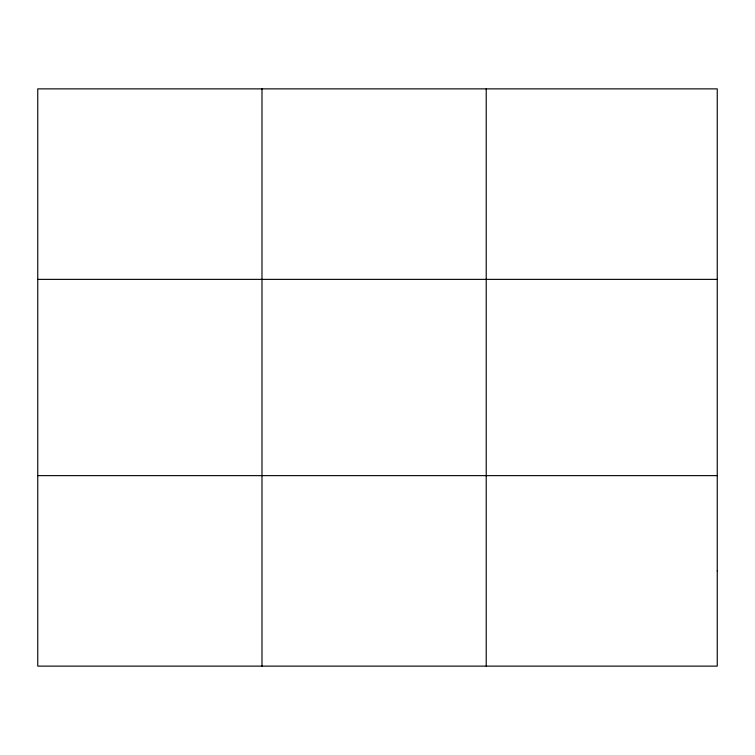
<?xml version="1.0" encoding="UTF-8"?>
<svg xmlns="http://www.w3.org/2000/svg" width="755" height="755" viewBox="0 0 755 755"><rect width="100%" height="100%" fill="white"/><g stroke="black" fill="none" stroke-linecap="round" stroke-linejoin="round"><path stroke-width="1.13" d="M261.985 88.873L261.985 666.127M486.22 88.873L486.22 666.127M37.75 279.369L717.25 279.369M37.75 475.631L717.25 475.631M717.25 570.884L717.25 666.127L37.75 666.127L37.75 88.873L717.25 88.873L717.25 570.884"/></g></svg>
